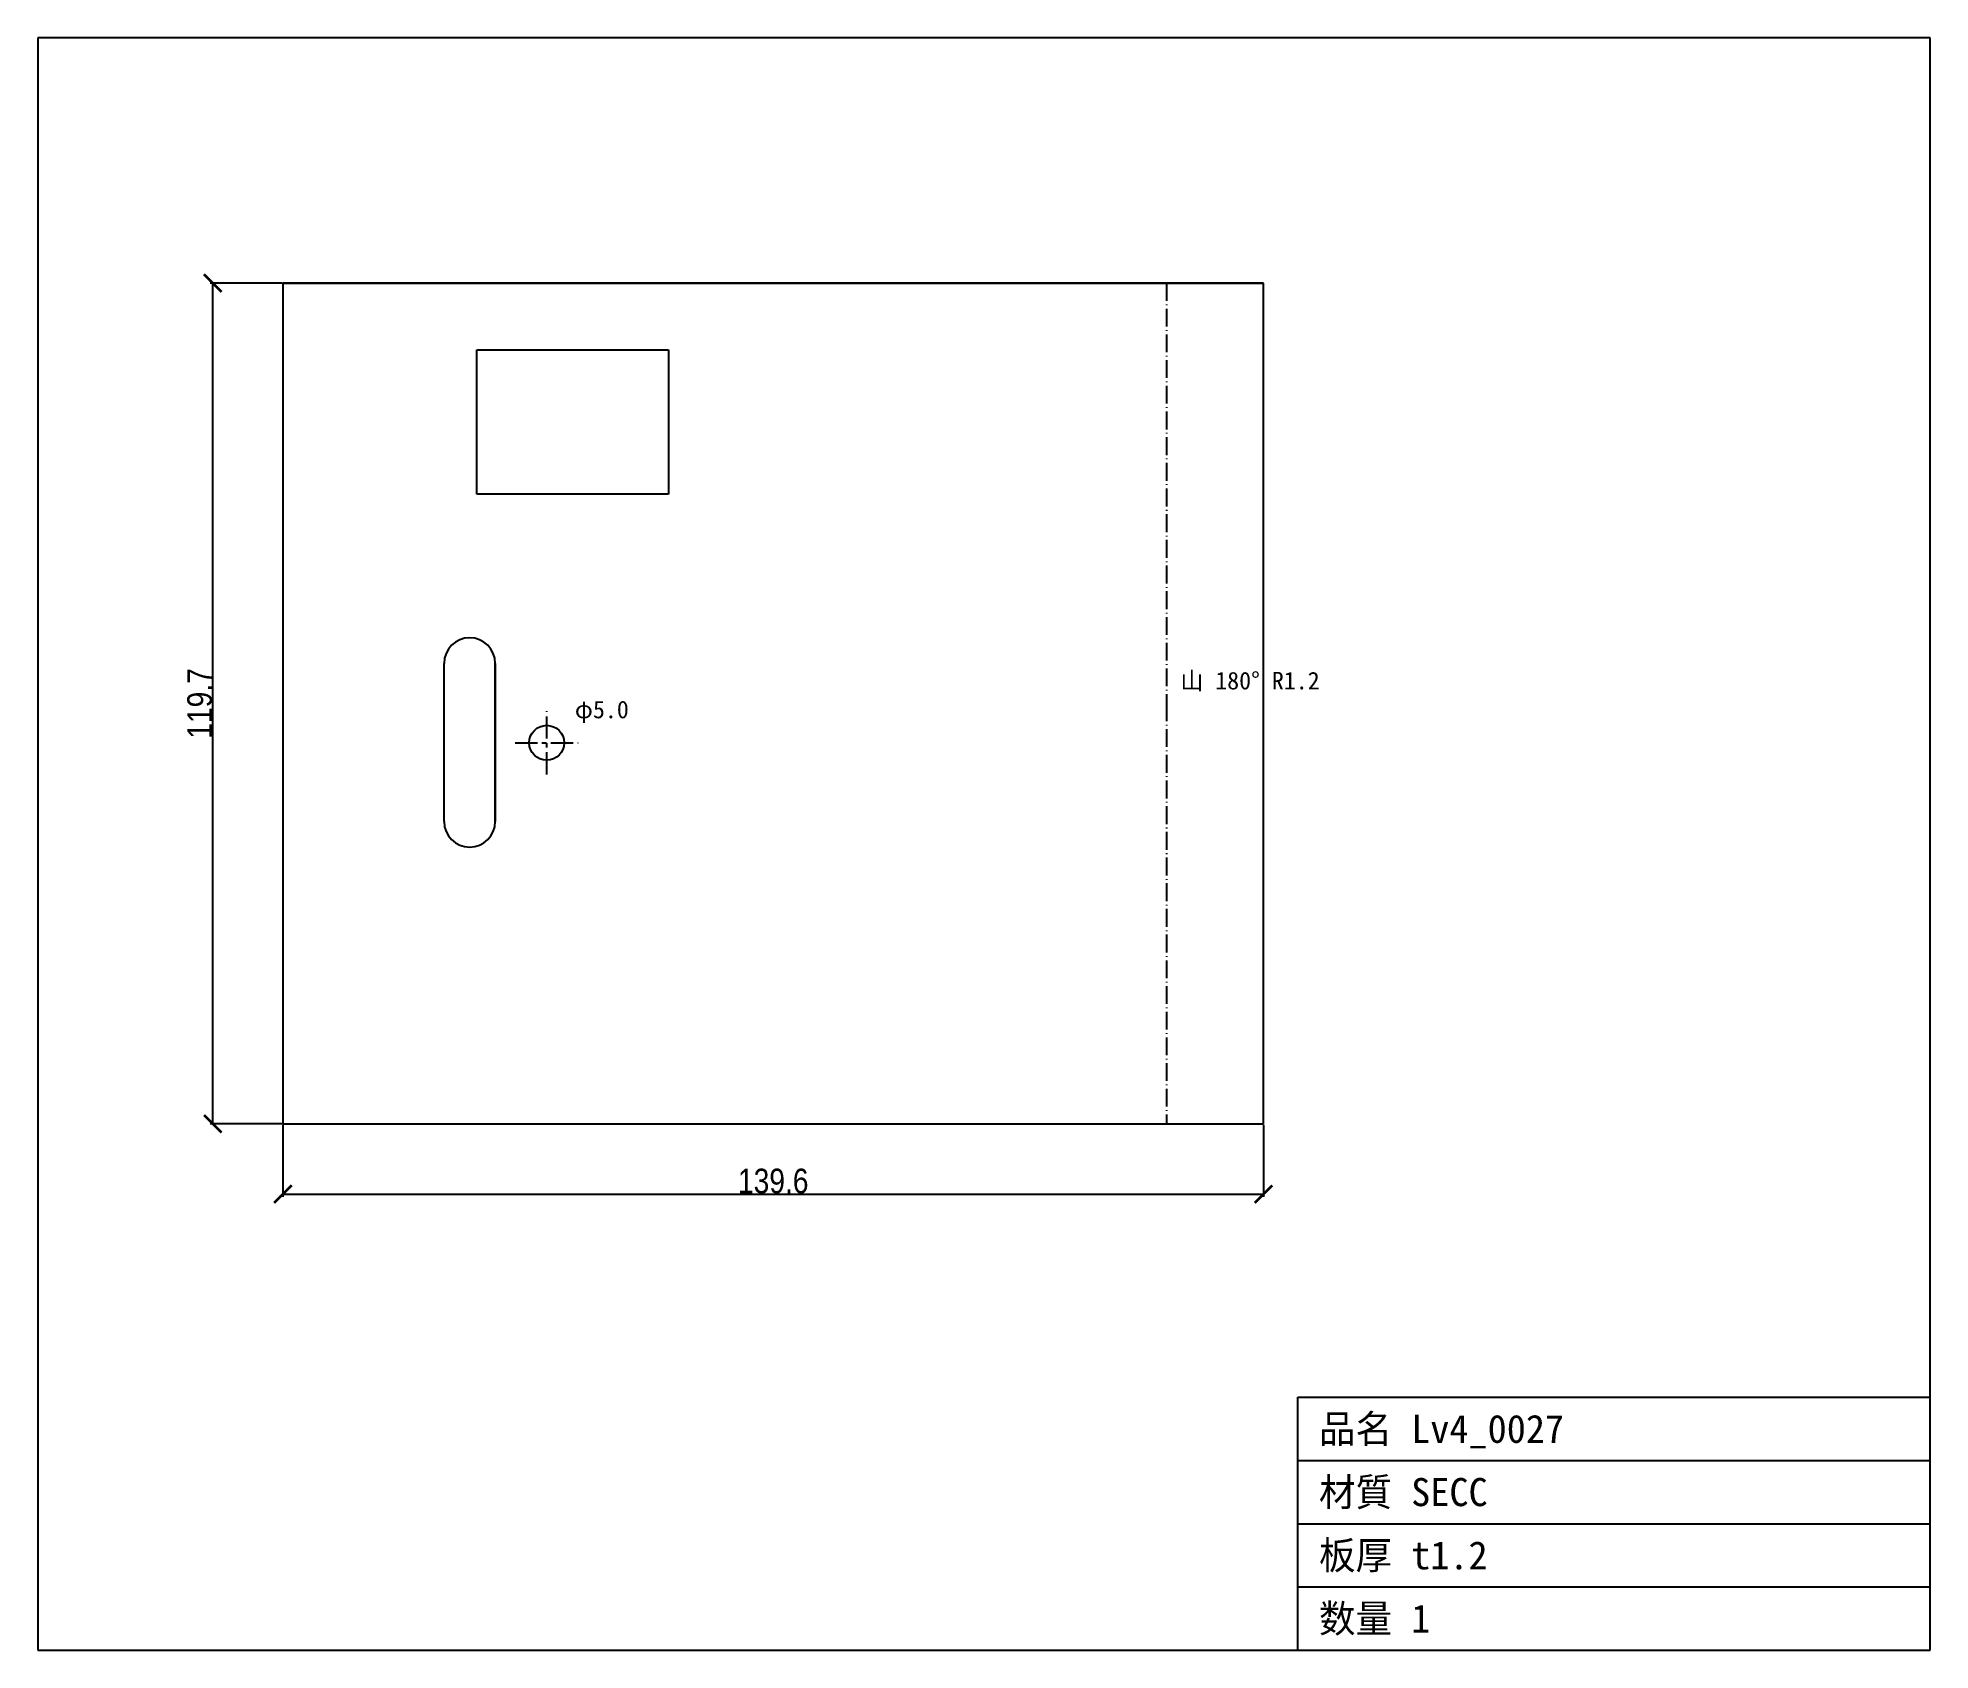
# Model space of a CAD drawing. Header units: millimetres. Extents: x -35 to 234, y -75 to 155.
import ezdxf

# ---------------------------------------------------------------- set-up
doc = ezdxf.new("R2010")
doc.units = ezdxf.units.MM
doc.linetypes.add('CENTER', pattern=[5.08, 3.175, -0.635, 0.635, -0.635])
doc.linetypes.add('DASHDOT', pattern=[3.556, 2.54, -0.508, 0, -0.508])
for name, color, linetype in [('1', 7, 'Continuous'), ('15', 7, 'Continuous'), ('2', 7, 'Continuous'), ('3', 7, 'Continuous'), ('7', 7, 'Continuous'), ('8', 7, 'Continuous')]:
    doc.layers.add(name, color=color, linetype=linetype)
doc.styles.add('OpenSansCondensed-Light', font='OpenSansCondensed-Light.ttf')
doc.dimstyles.new('EZDXF', dxfattribs={"dimtxt": 0.25, "dimasz": 0.175, "dimexe": 0.375, "dimexo": 0.125, "dimgap": 0.1, "dimtad": 1, "dimlfac": 100, "dimzin": 12, "dimdsep": 46, "dimtxsty": 'OpenSansCondensed-Light', "dimblk": 'ARCHTICK', "dimcen": 2.5, "dimazin": 3, "dimtfac": 0.5, "dimtmove": 2, "dimatfit": 3})

# ---------------------------------------------------------------- blocks, each defined once
blk = doc.blocks.new('HOLE_D4_98')
blk.add_circle((0, 0), 2.49)
blk = doc.blocks.new('_ARCHTICK')
at = {"color": 0, "linetype": 'BYBLOCK', "const_width": 0.15}
blk.add_lwpolyline([(-0.5, -0.5), (0.5, 0.5)], dxfattribs=at)

msp = doc.modelspace()

# ---------------------------------------------------------------- linework, layer by layer
at = {"layer": '1', "color": 4, "linetype": 'DASHDOT'}
for p, q in [((125.76, 119.66), (125.76, 59.83)), ((125.76, 59.83), (125.76, 0))]:
    msp.add_line(p, q, dxfattribs=at)
at = {"layer": '2', "color": 7, "linetype": 'CONTINUOUS'}
for p, q in [((234.48, 154.55), (-34.9, 154.55)), ((-34.9, 154.55), (-34.9, -74.9)), ((234.48, -74.9), (234.48, 154.55)), ((144.48, -74.9), (144.48, -38.9)), ((144.48, -38.9), (234.48, -38.9)), ((144.48, -47.9), (234.48, -47.9)), ((144.48, -56.9), (234.48, -56.9)), ((144.48, -65.9), (234.48, -65.9)), ((-34.9, -74.9), (234.48, -74.9))]:
    msp.add_line(p, q, dxfattribs=at)
at = {"layer": '7', "color": 7, "linetype": 'CONTINUOUS'}
for p, q in [((0, 119.66), (0, 0)), ((139.58, 119.66), (0, 119.66)), ((0, 119.66), (139.58, 119.66)), ((139.58, 0), (139.58, 119.66)), ((27.61, 89.62), (27.61, 110.14)), ((27.61, 110.14), (46.09, 110.14)), ((46.09, 110.14), (54.9, 110.14)), ((54.89, 110.14), (54.9, 89.62)), ((54.89, 89.62), (27.61, 89.62)), ((22.93, 43.02), (22.93, 65.54)), ((30.22, 65.54), (30.22, 43.02)), ((30.22, 43.02), (30.22, 65.54)), ((0, 0), (139.58, 0))]:
    msp.add_line(p, q, dxfattribs=at)
for centre, start, end in [((26.58, 65.54), 0, 180), ((26.58, 43.02), 180, 0)]:
    msp.add_arc(centre, 3.64, start, end, dxfattribs=at)
at = {"layer": '8', "color": 1, "linetype": 'CENTER'}
for p, q in [((37.55, 49.74), (37.55, 58.72)), ((33.06, 54.23), (42.04, 54.23))]:
    msp.add_line(p, q, dxfattribs=at)

# ---------------------------------------------------------------- block references
at = {"layer": '7', "color": 7, "linetype": 'CONTINUOUS'}
msp.add_blockref('HOLE_D4_98', (37.55, 54.23), dxfattribs=at)

# ---------------------------------------------------------------- texts
at = {"layer": '15', "color": 2}
for s, height, p in [('山 180° R1.2', 2.5, (127.76, 61.83)), ('φ5.0', 2.5, (41.54, 57.72)), ('品名 Lv4_0027', 4, (147.48, -45.4)), ('材質 SECC', 4, (147.48, -54.4)), ('板厚 t1.2', 4, (147.48, -63.4)), ('数量 1', 4, (147.48, -72.4))]:
    msp.add_text(s, height=height, dxfattribs=at).set_placement(p)

# ---------------------------------------------------------------- dimensions: what is measured, and where the dimension line sits
at = {"layer": '3', "color": 2}
msp.add_linear_dim(base=(-10, 0), p1=(0, 0), p2=(0, 119.66), angle=90, dimstyle='EZDXF', override={"dimtxt": 3.5, "dimasz": 2.5, "dimdec": 1, "dimlfac": 1}, dxfattribs=at).render()
msp.add_linear_dim(base=(0, -10), p1=(0, 0), p2=(139.58, 0), dimstyle='EZDXF', override={"dimtxt": 3.5, "dimasz": 2.5, "dimdec": 1, "dimlfac": 1}, dxfattribs=at).render()

doc.saveas('drawing.dxf')
